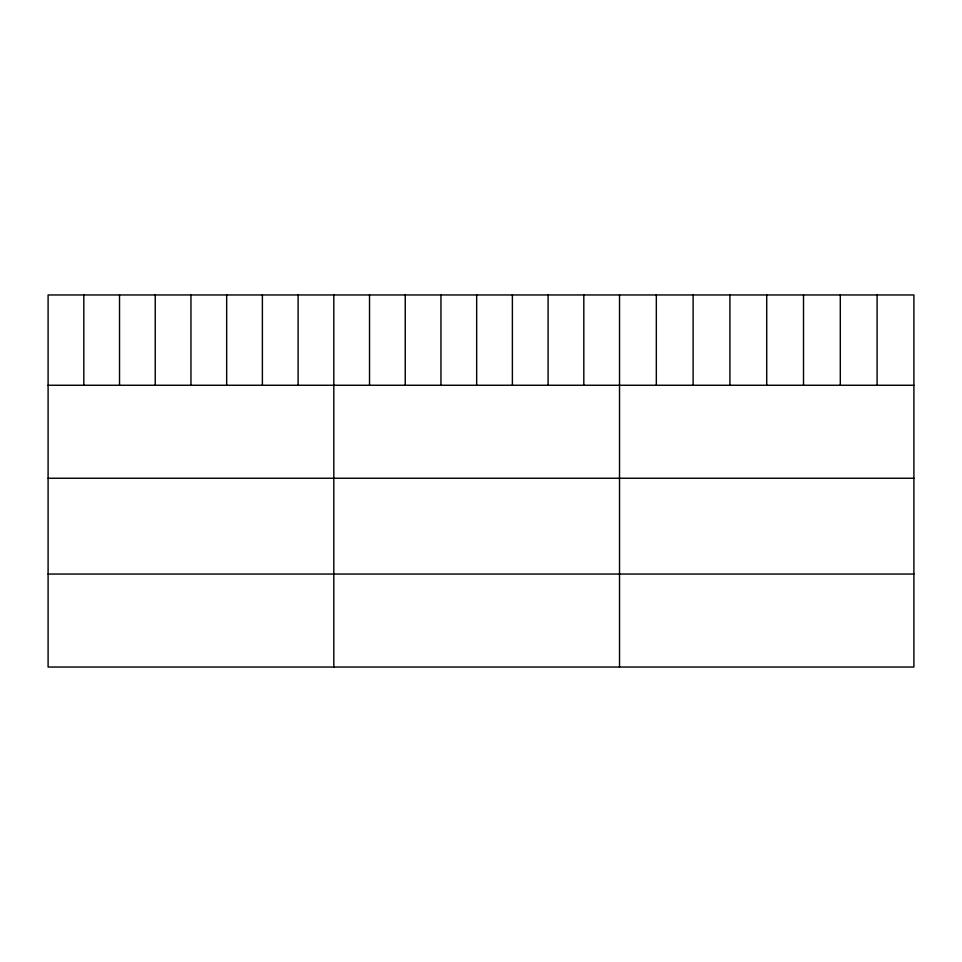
<?xml version="1.0" encoding="UTF-8"?>
<svg xmlns="http://www.w3.org/2000/svg" width="962" height="962" viewBox="0 0 962 962"><rect width="100%" height="100%" fill="white"/><g stroke="black" fill="none" stroke-linecap="round" stroke-linejoin="round"><path stroke-width="1.44" d="M913.9 385.257L913.9 667.039L48.1 667.039L48.1 294.961L913.9 294.961L913.9 385.257L48.1 385.257M48.1 478.246L913.9 478.246M48.1 574.049L913.9 574.049M877.103 294.961L877.103 385.257M840.307 294.961L840.307 385.257M803.51 294.961L803.51 385.257M766.714 294.961L766.714 385.257M729.917 294.961L729.917 385.257M693.121 294.961L693.121 385.257M656.324 294.961L656.324 385.257M619.528 294.961L619.528 667.039M583.814 294.961L583.814 385.257M548.099 294.961L548.099 385.257M512.385 294.961L512.385 385.257M476.671 294.961L476.671 385.257M440.957 294.961L440.957 385.257M405.242 294.961L405.242 385.257M369.528 294.961L369.528 385.257M333.814 294.961L333.814 667.039M298.1 294.961L298.1 385.257M262.385 294.961L262.385 385.257M226.671 294.961L226.671 385.257M190.957 294.961L190.957 385.257M155.243 294.961L155.243 385.257M119.528 294.961L119.528 385.257M83.814 294.961L83.814 385.257"/></g></svg>
